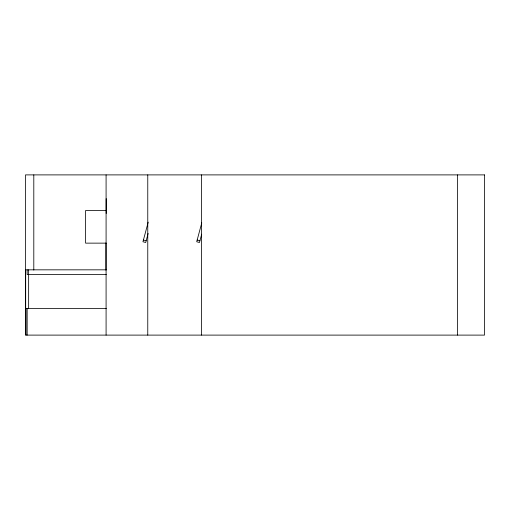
<?xml version="1.0" encoding="UTF-8"?>
<svg xmlns="http://www.w3.org/2000/svg" width="510" height="510" viewBox="0 0 510 510"><rect width="100%" height="100%" fill="white"/><g stroke="black" fill="none" stroke-linecap="round" stroke-linejoin="round"><path stroke-width="0.76" d="M148.206 222.143L142.953 241.753L145.707 242.492L148.13 233.44M201.762 222.895L196.707 241.753L199.461 242.492L201.679 234.192M106.156 210.509L85.591 210.509L85.591 243.136L106.156 243.136M106.341 269.835L25.678 269.835L25.678 308.41L106.341 308.41M106.341 274.584L27.157 274.584L27.157 269.835M197.166 240.031L199.92 240.771M143.412 240.031L146.166 240.771M457.578 174.892L457.578 335.108M201.616 174.892L201.616 335.108M147.766 174.892L147.766 335.108M106.201 198.626L106.201 213.46M106.086 174.892L106.086 335.108M105.952 243.034L105.952 270.019M33.8 174.892L33.8 270.07M28.643 269.835L28.643 308.41M27.157 308.41L27.157 335.108M26.029 308.41L26.029 335.108M484.5 174.892L25.5 174.892L25.5 335.108L484.5 335.108L484.5 174.892"/></g></svg>
